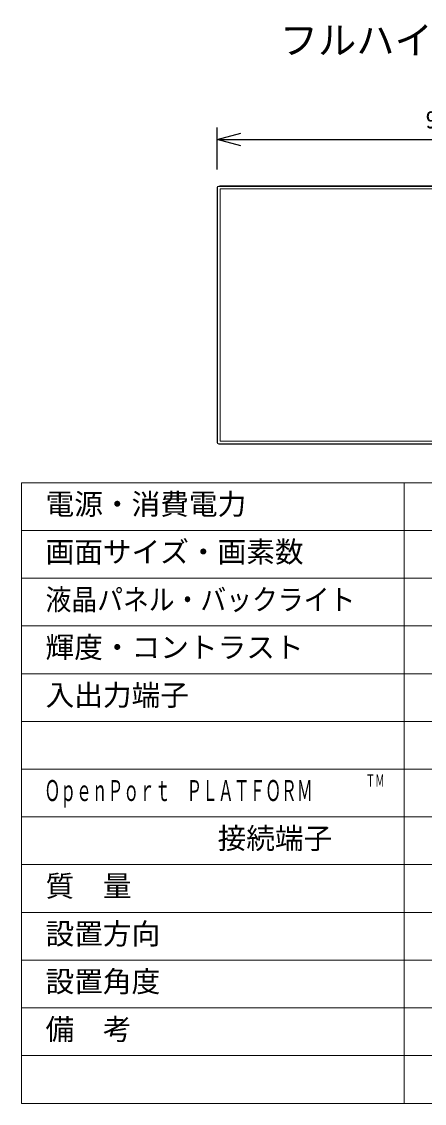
# Model space of a CAD drawing. Units: millimetres, scale not verified. Extents: x -62 to 63, y -57 to 57.
# Drawn here: x -62.5 to -20.4, y -56.5 to 56.8 of the extents above; entities that cross this region are included whole.
import ezdxf
from ezdxf.enums import TextEntityAlignment as Align

# ---------------------------------------------------------------- set-up
doc = ezdxf.new("R2010")
doc.units = ezdxf.units.MM
doc.header["$LTSCALE"] = 0.125
for name, color, linetype in [('0-0_0', 7, 'Continuous'), ('0-1_MOJI1', 7, 'Continuous'), ('0-4_SUNPO', 7, 'Continuous')]:
    doc.layers.add(name, color=color, linetype=linetype)
doc.layers.add('0-2_WAKU', color=1, linetype='Continuous', lineweight=18)
doc.layers.add('0-3_GAIKEI', color=1, linetype='Continuous', lineweight=18)
doc.styles.add('ＭＳ ゴシック', font='')
doc.styles.get('ＭＳ ゴシック').set_extended_font_data('MS Gothic')

# ---------------------------------------------------------------- blocks, each defined once
blk = doc.blocks.new('_Open30')
at = {"layer": '0-0_0'}
blk.add_line((0, 0), (-1, 0), dxfattribs=at)
blk.add_lwpolyline([(-1, 0.26795), (0, 0), (-1, -0.26795)], dxfattribs=at)
blk = doc.blocks.new('D3')
at = {"layer": '0-4_SUNPO'}
for p, q in [((22.44, 354.8001), (22.44, 359.1882)), ((69.79, 354.8001), (69.79, 359.1882)), ((24.94, 357.9382), (67.29, 357.9382))]:
    blk.add_line(p, q, dxfattribs=at)
at = {"layer": '0-4_SUNPO', "xscale": 2.5, "yscale": 2.5, "rotation": 180}
blk.add_blockref('_Open30', (22.44, 357.9382), dxfattribs=at)
at = {"layer": '0-4_SUNPO', "xscale": 2.5, "yscale": 2.5}
blk.add_blockref('_Open30', (69.79, 357.9382), dxfattribs=at)
at = {"layer": '0-4_SUNPO', "style": 'ＭＳ ゴシック'}
blk.add_text('947', height=1.833, dxfattribs=at).set_placement((44.24, 358.5632), align=Align.BOTTOM_LEFT)

msp = doc.modelspace()

# ---------------------------------------------------------------- linework, layer by layer
at = {"layer": '0-2_WAKU', "color": 4}
for p, q in [((-62.4907, 8.4896), (62.5093, 8.4896)), ((-62.4907, 8.4896), (-62.4907, -56.5104)), ((-22.4907, -56.5104), (-22.4907, 8.4896)), ((-62.4907, -56.5104), (62.5093, -56.5104))]:
    msp.add_line(p, q, dxfattribs=at)
at = {"layer": '0-2_WAKU'}
for p, q in [((-62.4907, 3.4896), (62.5093, 3.4896)), ((-62.4907, -1.5104), (62.5093, -1.5104)), ((-62.4907, -6.5104), (62.5093, -6.5104)), ((62.5093, -11.5104), (-62.4907, -11.5104)), ((-62.4907, -16.5104), (62.5093, -16.5104)), ((-62.4907, -21.5104), (62.5093, -21.5104)), ((-62.4907, -26.5104), (62.5093, -26.5104)), ((-62.4907, -31.5104), (62.5093, -31.5104)), ((-62.4907, -36.5104), (62.5093, -36.5104)), ((-62.4907, -41.5104), (62.5093, -41.5104)), ((-62.4907, -46.5104), (62.5093, -46.5104)), ((-62.4907, -51.5104), (62.5093, -51.5104))]:
    msp.add_line(p, q, dxfattribs=at)
at = {"layer": '0-3_GAIKEI', "color": 7}
for p, q in [((-42.0507, 39.2897), (-42.0332, 39.2897)), ((-42.0507, 12.8032), (-42.0507, 39.2897)), ((-42.0332, 39.4039), (-42.0332, 12.6891)), ((5.1317, 39.554), (-41.8831, 39.554)), ((-41.7646, 39.554), (-41.7646, 39.5715)), ((-41.7646, 39.5715), (5.0133, 39.5715)), ((-42.0507, 12.8032), (-42.0332, 12.8032)), ((-41.8831, 12.539), (5.1317, 12.539)), ((-41.7646, 12.539), (-41.7646, 12.5215)), ((5.0133, 12.5215), (-41.7646, 12.5215))]:
    msp.add_line(p, q, dxfattribs=at)
at = {"layer": '0-3_GAIKEI'}
for p, q in [((-42.0507, 39.2647), (-42.0332, 39.2647)), ((-42.0032, 39.4039), (-42.0332, 39.4039)), ((-42.0032, 39.4039), (-42.0032, 12.6891)), ((-41.8831, 39.5239), (-41.8831, 39.554)), ((5.1317, 39.5239), (-41.8831, 39.5239)), ((-41.7396, 39.554), (-41.7396, 39.5715)), ((-41.738, 39.2088), (-41.738, 12.8842)), ((4.9366, 39.2588), (-41.688, 39.2588)), ((-42.0507, 12.8282), (-42.0332, 12.8282)), ((-42.0032, 12.6891), (-42.0332, 12.6891)), ((-41.8831, 12.569), (-41.8831, 12.539)), ((-41.8831, 12.569), (5.1317, 12.569)), ((-41.7396, 12.539), (-41.7396, 12.5215)), ((-41.688, 12.8341), (4.9366, 12.8341))]:
    msp.add_line(p, q, dxfattribs=at)
at = {"layer": '0-3_GAIKEI', "color": 7}
for centre, start, end in [((-41.8831, 39.4039), 90, 180), ((-41.8831, 12.6891), 180, 270)]:
    msp.add_arc(centre, 0.1501, start, end, dxfattribs=at)
at = {"layer": '0-3_GAIKEI'}
for centre, radius, start, end in [((-41.8831, 39.4039), 0.1201, 90, 180), ((-41.688, 39.2088), 0.05, 90, 180), ((-41.8831, 12.6891), 0.1201, 180, 270), ((-41.688, 12.8842), 0.05, 180, 270)]:
    msp.add_arc(centre, radius, start, end, dxfattribs=at)

# ---------------------------------------------------------------- block references
at = {"layer": '0-4_SUNPO'}
msp.add_blockref('D3', (-64.4907, -313.5104), dxfattribs=at)

# ---------------------------------------------------------------- texts
at = {"layer": '0-1_MOJI1', "style": 'ＭＳ ゴシック'}
for s, height, p in [('フルハイビジョン液晶ディスプレイ', 2.933, (-35.4907, 52.4896)), ('電源・消費電力', 2.199, (-59.9907, 4.4896)), ('画面サイズ・画素数', 2.199, (-59.9907, -0.5104)), ('輝度・コントラスト', 2.199, (-59.9907, -10.5104)), ('入出力端子', 2.199, (-59.9907, -15.5104)), ('\u3000\u3000\u3000\u3000\u3000\u3000接続端子', 2.199, (-59.9907, -30.5104)), ('質\u3000量', 2.199, (-59.9907, -35.5104)), ('設置方向', 2.199, (-59.9907, -40.5104)), ('設置角度', 2.199, (-59.9907, -45.5104)), ('備\u3000考', 2.199, (-59.9907, -50.5104))]:
    msp.add_text(s, height=height, dxfattribs=at).set_placement(p, align=Align.BOTTOM_LEFT)
for s, height, width, p in [('液晶パネル・バックライト', 2.199, 0.9, (-59.9907, -5.5104)), ('ＯｐｅｎＰｏｒｔ\u3000ＰＬＡＴＦＯＲＭ', 2.199, 0.55, (-60.1007, -25.5104)), ('ＴＭ', 1.283, 0.55, (-26.5048, -23.7187))]:
    msp.add_text(s, height=height, dxfattribs=dict(at, width=width)).set_placement(p, align=Align.BOTTOM_LEFT)

doc.saveas('drawing.dxf')
